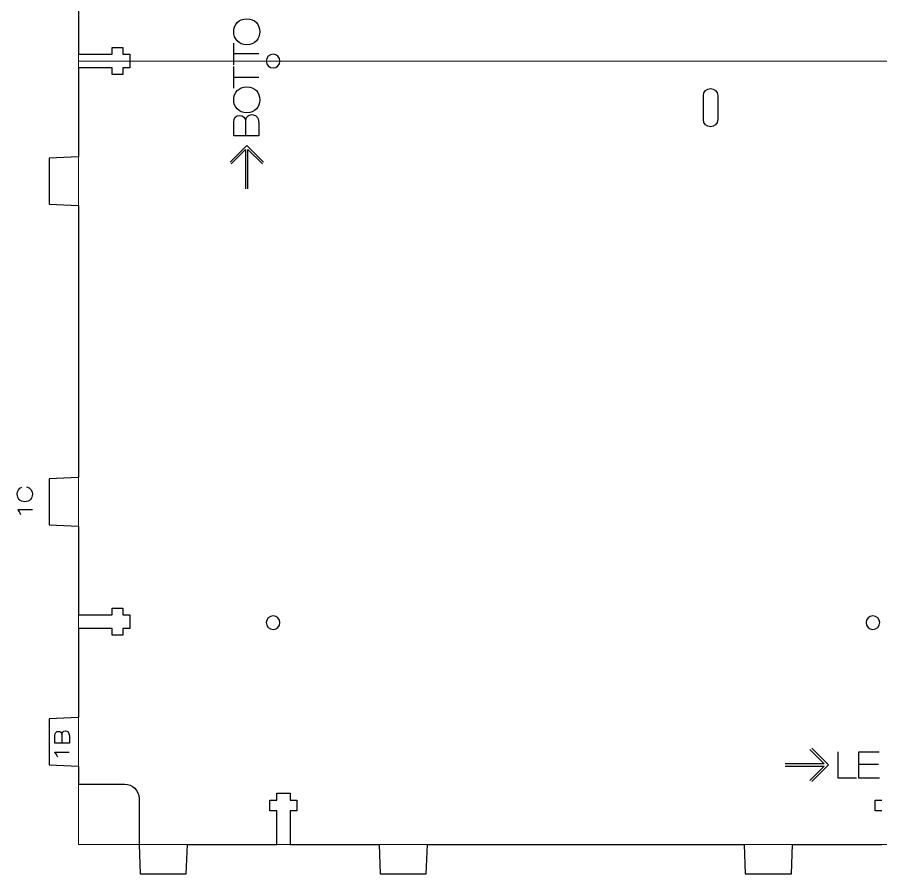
# Model space of a CAD drawing. Header units: millimetres. Extents: x 28 to 1378, y 89 to 912.
# Drawn here: x 1021.8 to 1201.7, y 130.7 to 309.1 of the extents above; entities that cross this region are included whole.
import ezdxf

# ---------------------------------------------------------------- set-up
doc = ezdxf.new("R2010")
doc.units = ezdxf.units.MM
doc.layers.add('CUTS', color=1, linetype='Continuous', true_color=0xff0000)
doc.layers.add('TEXT', color=5, linetype='Continuous', true_color=0x0000ff)
doc.layers.add('Referance lines', color=2, linetype='Continuous', lineweight=0, true_color=0xffff00)

msp = doc.modelspace()

# ---------------------------------------------------------------- linework, layer by layer
at = {"layer": 'CUTS', "color": 1, "true_color": 0xff0000}
for points in [[(1034.56, 319.96), (1034.56, 301.43), (1041.58, 301.43), (1041.58, 302.83), (1043.78, 302.83), (1043.78, 301.43), (1045.23, 301.43), (1045.23, 298.63), (1043.78, 298.63), (1043.78, 297.23), (1041.58, 297.23), (1041.58, 298.63), (1034.56, 298.63), (1034.56, 280.05), (1028.47, 279.8), (1028.47, 270.2), (1034.56, 269.95), (1034.56, 213.27), (1028.47, 213.02), (1028.47, 203.42), (1034.56, 203.17), (1034.56, 184.64), (1041.58, 184.64), (1041.58, 186.04), (1043.78, 186.04), (1043.78, 184.64), (1045.23, 184.64), (1045.23, 181.84), (1043.78, 181.84), (1043.78, 180.44), (1041.58, 180.44), (1041.58, 181.84), (1034.56, 181.84), (1034.56, 163.26), (1028.47, 163.01), (1028.47, 153.42), (1034.56, 153.17), (1034.57, 153.17), (1034.57, 149.41), (1044.17, 149.41)], [(1164.76, 287.81), (1164.76, 292.81)], [(1167.76, 292.81), (1167.76, 287.81), (1167.76, 287.81)], [(1047.17, 146.41), (1047.17, 136.83), (1047.17, 136.83), (1047.42, 130.74), (1057.02, 130.74), (1057.27, 136.83), (1075.86, 136.83), (1075.86, 143.85), (1074.46, 143.85), (1074.46, 146.05), (1075.86, 146.05), (1075.86, 147.49), (1078.66, 147.49), (1078.66, 146.05), (1080.06, 146.05), (1080.06, 143.85), (1078.66, 143.85), (1078.66, 136.83), (1097.18, 136.83), (1097.43, 130.74), (1107.03, 130.74), (1107.28, 136.83), (1173.26, 136.83), (1173.51, 130.74), (1183.12, 130.74), (1183.37, 136.83), (1201.93, 136.83)], [(1201.93, 143.85), (1200.54, 143.85), (1200.54, 146.05), (1201.93, 146.05)]]:
    msp.add_lwpolyline(points, dxfattribs=at)
for points in [[(1075.11, 301.43), (1074.32, 301.43), (1073.68, 300.79), (1073.68, 300.01)], [(1076.53, 300.01), (1076.53, 300.79), (1075.89, 301.43), (1075.11, 301.43)], [(1073.68, 300.01), (1073.68, 299.22), (1074.32, 298.58), (1075.11, 298.58)], [(1075.11, 298.58), (1075.89, 298.58), (1076.53, 299.22), (1076.53, 300.01)], [(1164.76, 292.81), (1164.76, 293.64), (1165.43, 294.31), (1166.26, 294.31)], [(1166.26, 294.31), (1167.08, 294.31), (1167.76, 293.64), (1167.76, 292.81)], [(1166.26, 286.31), (1165.43, 286.31), (1164.76, 286.98), (1164.76, 287.81)], [(1167.76, 287.81), (1167.76, 286.98), (1167.08, 286.31), (1166.26, 286.31)], [(1075.11, 184.46), (1074.32, 184.46), (1073.68, 183.82), (1073.68, 183.04)], [(1076.53, 183.04), (1076.53, 183.82), (1075.89, 184.46), (1075.11, 184.46)], [(1200.09, 184.46), (1199.31, 184.46), (1198.67, 183.82), (1198.67, 183.04)], [(1201.52, 183.04), (1201.52, 183.82), (1200.88, 184.46), (1200.09, 184.46)], [(1073.68, 183.04), (1073.68, 182.25), (1074.32, 181.61), (1075.11, 181.61)], [(1075.11, 181.61), (1075.89, 181.61), (1076.53, 182.25), (1076.53, 183.04)], [(1198.67, 183.04), (1198.67, 182.25), (1199.31, 181.61), (1200.09, 181.61)], [(1200.09, 181.61), (1200.88, 181.61), (1201.52, 182.25), (1201.52, 183.04)], [(1044.17, 149.41), (1045.83, 149.41), (1047.17, 148.07), (1047.17, 146.41)]]:
    msp.add_open_spline(points, degree=3, dxfattribs=at)
at = {"layer": 'Referance lines'}
for p, q in [((1034.56, 136.83), (1034.56, 463.17)), ((1034.56, 300), (1372.11, 300)), ((1372.11, 136.83), (1034.56, 136.83))]:
    msp.add_line(p, q, dxfattribs=at)
at = {"layer": 'TEXT', "color": 5, "true_color": 0x0000ff}
for points in [[(1066.91, 299.23), (1066.91, 303.73)], [(1072.12, 301.49), (1066.91, 301.49)], [(1066.91, 294.35), (1066.91, 298.85)], [(1072.12, 296.61), (1066.91, 296.61)], [(1066.91, 284.47), (1066.91, 287.3)], [(1072.12, 287.11), (1072.12, 284.47), (1066.91, 284.47), (1066.91, 284.47)], [(1069.39, 287.55), (1069.38, 284.47)], [(1069.38, 287.55), (1069.4, 287.55)], [(1066.15, 278.98), (1069.63, 282.46), (1073.11, 278.98)], [(1066.39, 278.61), (1069.38, 281.6), (1069.38, 273.42)], [(1069.88, 273.42), (1069.88, 281.6), (1072.88, 278.6)], [(1021.98, 206.47), (1021.98, 206.58), (1024.96, 206.58)], [(1029.64, 157.95), (1029.64, 159.59)], [(1032.66, 159.48), (1032.66, 157.95), (1029.64, 157.95), (1029.64, 157.95)], [(1031.08, 159.73), (1031.08, 157.95)], [(1031.08, 159.73), (1031.09, 159.73)], [(1186.97, 156.64), (1189.96, 153.65), (1181.78, 153.65)], [(1187.34, 156.88), (1190.82, 153.4), (1187.34, 149.92)], [(1029.66, 155.94), (1029.66, 156.05), (1032.64, 156.05)], [(1196.64, 150.67), (1192.82, 150.67), (1192.82, 156.12)], [(1201.45, 150.67), (1197.16, 150.67), (1197.16, 156.12), (1201.4, 156.12)], [(1181.78, 153.15), (1189.96, 153.15), (1186.96, 150.15)], [(1197.16, 153.59), (1201.23, 153.59)]]:
    msp.add_lwpolyline(points, dxfattribs=at)
for points in [[(1066.91, 306.13), (1066.91, 307.61), (1067.91, 308.83), (1069.63, 308.83)], [(1069.63, 308.83), (1071.35, 308.83), (1072.35, 307.61), (1072.35, 306.13)], [(1069.63, 303.42), (1067.91, 303.42), (1066.91, 304.64), (1066.91, 306.13)], [(1072.35, 306.13), (1072.35, 304.64), (1071.35, 303.42), (1069.63, 303.42)], [(1066.91, 291.95), (1066.91, 293.44), (1067.91, 294.65), (1069.63, 294.65)], [(1069.63, 294.65), (1071.35, 294.65), (1072.35, 293.44), (1072.35, 291.95)], [(1069.63, 289.25), (1067.91, 289.25), (1066.91, 290.46), (1066.91, 291.95)], [(1072.35, 291.95), (1072.35, 290.46), (1071.35, 289.25), (1069.63, 289.25)], [(1066.91, 287.3), (1066.91, 288.13), (1067.35, 288.7), (1068.2, 288.7)], [(1068.2, 288.7), (1068.81, 288.7), (1069.4, 288.16), (1069.38, 287.55)], [(1069.4, 287.55), (1069.43, 288.23), (1069.79, 288.86), (1070.7, 288.86)], [(1070.7, 288.86), (1071.31, 288.86), (1072.12, 288.48), (1072.12, 287.11)], [(1021.8, 209.78), (1021.8, 210.5), (1022.1, 211.06), (1022.75, 211.23)], [(1023.75, 211.3), (1024.55, 211.21), (1024.96, 210.48), (1024.96, 209.78)], [(1023.38, 208.22), (1022.38, 208.22), (1021.8, 208.92), (1021.8, 209.78)], [(1024.96, 209.78), (1024.96, 208.92), (1024.38, 208.22), (1023.38, 208.22)], [(1022.54, 205.53), (1022.43, 205.99), (1022.19, 206.29), (1021.98, 206.47)], [(1029.64, 159.59), (1029.64, 160.06), (1029.9, 160.4), (1030.39, 160.4)], [(1030.39, 160.4), (1030.75, 160.4), (1031.09, 160.09), (1031.08, 159.73)], [(1031.09, 159.73), (1031.1, 160.12), (1031.31, 160.49), (1031.84, 160.49)], [(1031.84, 160.49), (1032.19, 160.49), (1032.66, 160.27), (1032.66, 159.48)], [(1030.23, 155), (1030.11, 155.46), (1029.87, 155.76), (1029.66, 155.94)]]:
    msp.add_open_spline(points, degree=3, dxfattribs=at)

doc.saveas('drawing.dxf')
